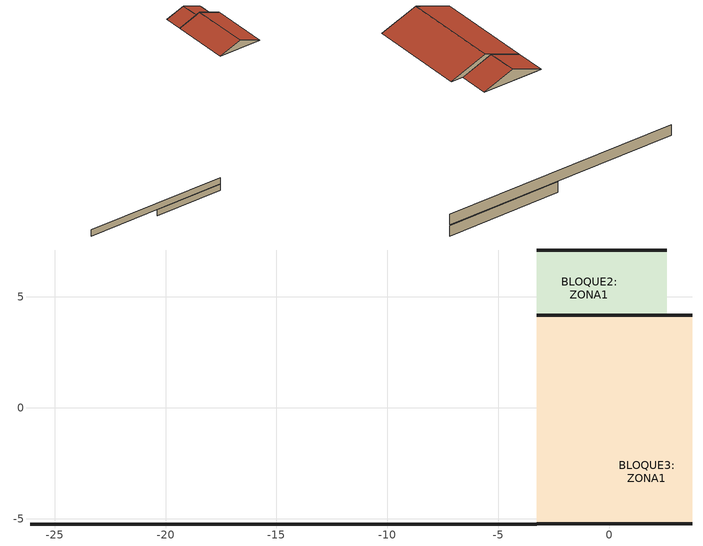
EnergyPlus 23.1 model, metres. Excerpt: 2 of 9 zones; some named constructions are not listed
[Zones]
BLOQUE3:ZONA1
 floor outside (Combined external floor - Uninsulated - Lightweight): -3.26,4.16 -2.81,4.16 -2.81,-4.94 -3.26,-4.94 z2.3; -3.26,-4.94 3.29,-4.94 3.29,-5.24 -3.26,-5.24 z2.3; 3.29,4.16 3.74,4.16 3.74,-5.24 3.29,-5.24 z2.3
 floor to BLOQUE1:LIVINGXROOM (Combined semi-exposed roof - Uninsulated - Lightweight_Rev): 0.08,2.31 -2.81,2.31 -2.81,4.16 0.08,4.16 z2.3; 0.99,-0.84 0.08,-0.84 0.08,4.16 0.99,4.16 z2.3
 floor to BLOQUE1:BEDROOM1 (Combined semi-exposed roof - Uninsulated - Lightweight_Rev): 0.08,0.56 -2.81,0.56 -2.81,2.31 0.08,2.31 z2.3
 floor to BLOQUE1:MASTERBEDROOM (Combined semi-exposed roof - Uninsulated - Lightweight_Rev): 0.08,-0.84 -0.71,-0.84 -0.71,0.56 0.08,0.56 z2.3; 0.08,-4.94 -2.81,-4.94 -2.81,-0.84 0.08,-0.84 z2.3
 floor to BLOQUE1:BATHROOM1 (Combined semi-exposed roof - Uninsulated - Lightweight_Rev): -0.71,-0.84 -2.81,-0.84 -2.81,0.56 -0.71,0.56 z2.3
 floor to BLOQUE1:BEDROOM2 (Combined semi-exposed roof - Uninsulated - Lightweight_Rev): 3.29,-4.94 0.08,-4.94 0.08,-0.84 3.29,-0.84 z2.3
 floor to BLOQUE1:KITCHEN (Combined semi-exposed roof - Uninsulated - Lightweight_Rev): 3.29,0.56 0.99,0.56 0.99,4.16 3.29,4.16 z2.3
 floor to BLOQUE1:BATHROOM2 (Combined semi-exposed roof - Uninsulated - Lightweight_Rev): 3.29,-0.84 0.99,-0.84 0.99,0.56 3.29,0.56 z2.3
 wall outside (Wall - Uninsulated - Lightweight): -3.26,-5.24,2.3 3.74,-5.24,2.3 0.24,-5.24,3.6; 3.74,4.16,2.3 2.59,4.16,2.3 -0.32,4.16,3.39 0.24,4.16,3.6
 wall outside (LinearBridgingConstruction): -3.26,-5.24 -26.1,-5.24 z-18.8:-17.8
 wall to BLOQUE2:ZONA1 (Lightweight 2 x 25mm gypsum plasterboard with 100mm cavity): 2.59,4.16,2.3 -3.26,4.16,2.3 -0.32,4.16,3.39
 roof outside (Pitched roof - Uninsulated - Lightweight): 3.74,-5.24,2.3 3.74,4.16,2.3 0.24,4.16,3.6 0.24,-5.24,3.6; -3.26,4.16,2.3 -3.26,-5.24,2.3 0.24,-5.24,3.6 0.24,4.16,3.6
BLOQUE2:ZONA1
 floor outside (Combined external floor - Uninsulated - Lightweight): 0.99,6.61 2.59,6.61 2.59,4.16 0.99,4.16 z2.3; -2.81,7.11 2.59,7.11 2.59,6.61 -2.81,6.61 z2.3; -3.26,7.11 -2.81,7.11 -2.81,4.16 -3.26,4.16 z2.3
 floor to BLOQUE1:LIVINGXROOM (Combined semi-exposed roof - Uninsulated - Lightweight_Rev): 0.99,4.16 -2.81,4.16 -2.81,6.61 0.99,6.61 z2.3
 wall outside (Wall - Uninsulated - Lightweight): -3.26,4.16,2.3 -0.32,4.16,3.39 -0.33,4.16,3.4; 2.59,7.11,2.3 -3.26,7.11,2.3 -0.33,7.11,3.4
 wall outside (LinearBridgingConstruction): -3.26,-5.24 -14.4,-5.24 z-19.9:-18.9
 roof outside (Pitched roof - Uninsulated - Lightweight): -3.26,7.11,2.3 -3.26,4.16,2.3 -0.33,4.16,3.4 -0.33,7.11,3.4; 2.59,4.16,2.3 2.59,7.11,2.3 -0.33,7.11,3.4 -0.33,4.16,3.4
[ENERGYMANAGEMENTSYSTEM:PROGRAM]
CountHours_BLOQUE1_BATHROOM2: if (ComfStand == 1) || (ComfStand == 10); if (RMOT >= AHSTall) && (RMOT <= ACSTaul); if (BLOQUE1_BATHROOM2_OpT <= ACSTnoTol); if (BLOQUE1_BATHROOM2_OpT >= AHSTnoTol); set ComfHours_BLOQUE1_BATHROOM2 = 1*ZoneTimeStep; set DiscomfAppHotHours_BLOQUE1_BATHROOM2 = 0; set DiscomfAppColdHours_BLOQUE1_BATHROOM2 = 0; set DiscomfNonAppHotHours_BLOQUE1_BATHROOM2 = 0; set DiscomfNonAppColdHours_BLOQUE1_BATHROOM2 = 0; endif; elseif (BLOQUE1_BATHROOM2_OpT > ACSTnoTol); set ComfHours_BLOQUE1_BATHROOM2 = 0; set DiscomfAppHotHours_BLOQUE1_BATHROOM2 = 1*ZoneTimeStep; set DiscomfAppColdHours_BLOQUE1_BATHROOM2 = 0; set DiscomfNonAppHotHours_BLOQUE1_BATHROOM2 = 0; set DiscomfNonAppColdHours_BLOQUE1_BATHROOM2 = 0; elseif (BLOQUE1_BATHROOM2_OpT < AHSTnoTol); set ComfHours_BLOQUE1_BATHROOM2 = 0; set DiscomfAppHotHours_BLOQUE1_BATHROOM2 = 0; set DiscomfAppColdHours_BLOQUE1_BATHROOM2 = 1*ZoneTimeStep; set DiscomfNonAppHotHours_BLOQUE1_BATHROOM2 = 0; set DiscomfNonAppColdHours_BLOQUE1_BATHROOM2 = 0; endif; elseif (RMOT > ACSTaul); set ComfHours_BLOQUE1_BATHROOM2 = 0; set DiscomfAppHotHours_BLOQUE1_BATHROOM2 = 0; set DiscomfAppColdHours_BLOQUE1_BATHROOM2 = 0; set DiscomfNonAppHotHours_BLOQUE1_BATHROOM2 = 1*ZoneTimeStep; set DiscomfNonAppColdHours_BLOQUE1_BATHROOM2 = 0; elseif (RMOT < AHSTall); set ComfHours_BLOQUE1_BATHROOM2 = 0; set DiscomfAppHotHours_BLOQUE1_BATHROOM2 = 0; set DiscomfAppColdHours_BLOQUE1_BATHROOM2 = 0; set DiscomfNonAppHotHours_BLOQUE1_BATHROOM2 = 0; set DiscomfNonAppColdHours_BLOQUE1_BATHROOM2 = 1*ZoneTimeStep; endif; else; if (PMOT >= AHSTall) && (PMOT <= ACSTaul); if (BLOQUE1_BATHROOM2_OpT <= ACSTnoTol); if (BLOQUE1_BATHROOM2_OpT >= AHSTnoTol); set ComfHours_BLOQUE1_BATHROOM2 = 1*ZoneTimeStep; set DiscomfAppHotHours_BLOQUE1_BATHROOM2 = 0; set DiscomfAppColdHours_BLOQUE1_BATHROOM2 = 0; set DiscomfNonAppHotHours_BLOQUE1_BATHROOM2 = 0; set DiscomfNonAppColdHours_BLOQUE1_BATHROOM2 = 0; endif; elseif (BLOQUE1_BATHROOM2_OpT > ACSTnoTol); set ComfHours_BLOQUE1_BATHROOM2 = 0; set DiscomfAppHotHours_BLOQUE1_BATHROOM2 = 1*ZoneTimeStep; set DiscomfAppColdHours_BLOQUE1_BATHROOM2 = 0; set DiscomfNonAppHotHours_BLOQUE1_BATHROOM2 = 0; set DiscomfNonAppColdHours_BLOQUE1_BATHROOM2 = 0; elseif (BLOQUE1_BATHROOM2_OpT < AHSTnoTol); set ComfHours_BLOQUE1_BATHROOM2 = 0; set DiscomfAppHotHours_BLOQUE1_BATHROOM2 = 0; set DiscomfAppColdHours_BLOQUE1_BATHROOM2 = 1*ZoneTimeStep; set DiscomfNonAppHotHours_BLOQUE1_BATHROOM2 = 0; set DiscomfNonAppColdHours_BLOQUE1_BATHROOM2 = 0; endif; elseif (PMOT > ACSTaul); set ComfHours_BLOQUE1_BATHROOM2 = 0; set DiscomfAppHotHours_BLOQUE1_BATHROOM2 = 0; set DiscomfAppColdHours_BLOQUE1_BATHROOM2 = 0; set DiscomfNonAppHotHours_BLOQUE1_BATHROOM2 = 1*ZoneTimeStep; set DiscomfNonAppColdHours_BLOQUE1_BATHROOM2 = 0; elseif (PMOT < AHSTall); set ComfHours_BLOQUE1_BATHROOM2 = 0; set DiscomfAppHotHours_BLOQUE1_BATHROOM2 = 0; set DiscomfAppColdHours_BLOQUE1_BATHROOM2 = 0; set DiscomfNonAppHotHours_BLOQUE1_BATHROOM2 = 0; set DiscomfNonAppColdHours_BLOQUE1_BATHROOM2 = 1*ZoneTimeStep; endif; endif
ApplyCAT: set CATcoolOffset = 2; set CATheatOffset = 2; if (ComfStand == 1 ); if (CAT == 1); set ACSToffset = 2+CATcoolOffset; set AHSToffset = -3+CATheatOffset; elseif (CAT == 2); set ACSToffset = 3+CATcoolOffset; set AHSToffset = -4+CATheatOffset; elseif (CAT == 3); set ACSToffset = 4+CATcoolOffset; set AHSToffset = -5+CATheatOffset; endif; elseif ComfStand == 2 || ComfStand == 3 || ComfStand == 11; if (CAT == 90); set ACSToffset = 2.5+CATcoolOffset; set AHSToffset = -2.5+CATheatOffset; elseif (CAT == 80); set ACSToffset = 3.5+CATcoolOffset; set AHSToffset = -3.5+CATheatOffset; endif; elseif (ComfStand == 4 ) || (ComfStand == 5) || (ComfStand == 6); set ACSToffset = 0+CATcoolOffset; set AHSToffset = 0+CATheatOffset; elseif (ComfStand == 7); if (CAT == 90); set ACSToffset = 2.4+CATcoolOffset; set AHSToffset = -2.4+CATheatOffset; elseif (CAT == 85); set ACSToffset = 3.3+CATcoolOffset; set AHSToffset = -3.3+CATheatOffset; elseif (CAT == 80); set ACSToffset = 4.1+CATcoolOffset; set AHSToffset = -4.1+CATheatOffset; endif; elseif (ComfStand == 8); if (CAT == 90); set ACSToffset = 3.5+CATcoolOffset; set AHSToffset = -3.5+CATheatOffset; elseif (CAT == 85); set ACSToffset = 4.8+CATcoolOffset; set AHSToffset = -4.8+CATheatOffset; elseif (CAT == 80); set ACSToffset = 5.9+CATcoolOffset; set AHSToffset = -5.9+CATheatOffset; endif; elseif ComfStand == 9 || ComfStand == 10; if (CAT == 90); set ACSToffset = 2.15+CATcoolOffset; set AHSToffset = -2.15+CATheatOffset; elseif (CAT == 80); set ACSToffset = 3.6+CATcoolOffset; set AHSToffset = -3.6+CATheatOffset; endif; elseif ComfStand == 12; if (CAT == 90); set ACSToffset = 1.7+CATcoolOffset; set AHSToffset = -1.7+CATheatOffset; elseif (CAT == 80); set ACSToffset = 2.89+CATcoolOffset; set AHSToffset = -2.89+CATheatOffset; endif; elseif ComfStand == 13; if (CAT == 90); set ACSToffset = 3.45+CATcoolOffset; set AHSToffset = -3.45+CATheatOffset; elseif (CAT == 80); set ACSToffset = 4.55+CATcoolOffset; set AHSToffset = -4.55+CATheatOffset; endif; elseif ComfStand == 14; if (CAT == 90); set ACSToffset = 3.5+CATcoolOffset; set AHSToffset = -3.5+CATheatOffset; elseif (CAT == 80); set ACSToffset = 4.5+CATcoolOffset; set AHSToffset = -4.5+CATheatOffset; endif; elseif ComfStand == 15; if (CAT == 90); set ACSToffset = 2.8+CATcoolOffset; set AHSToffset = -2.8+CATheatOffset; elseif (CAT == 80); set ACSToffset = 3.8+CATcoolOffset; set AHSToffset = -3.8+CATheatOffset; endif; elseif ComfStand == 16; if (CAT == 90); set ACSToffset = 1.1+CATcoolOffset; set AHSToffset = -1.1+CATheatOffset; elseif (CAT == 80); set ACSToffset = 2.1+CATcoolOffset; set AHSToffset = -2.1+CATheatOffset; endif; elseif (ComfStand == 17) || (ComfStand == 18); if CAT == 90; if (DayOfYear <= 121) || (DayOfYear > 295); set ACSToffset = 2+CATcoolOffset; set AHSToffset = -2+CATheatOffset; else; set ACSToffset = 2+CATcoolOffset; set AHSToffset = -2+CATheatOffset; endif; elseif CAT == 80; if (DayOfYear <= 121) || (DayOfYear > 295); set ACSToffset = 3+CATcoolOffset; set AHSToffset = -3+CATheatOffset; else; set ACSToffset = 3+CATcoolOffset; set AHSToffset = -3+CATheatOffset; endif; endif; elseif ComfStand == 19; if CAT == 90; if (DayOfYear <= 121) || (DayOfYear > 295); set ACSToffset = 2+CATcoolOffset; set AHSToffset = -2+CATheatOffset; else; set ACSToffset = 1+CATcoolOffset; set AHSToffset = -1+CATheatOffset; endif; elseif CAT == 80; if (DayOfYear <= 121) || (DayOfYear > 295); set ACSToffset = 3+CATcoolOffset; set AHSToffset = -3+CATheatOffset; else; set ACSToffset = 2+CATcoolOffset; set AHSToffset = -2+CATheatOffset; endif; endif; elseif ComfStand == 20; if CAT == 90; if (DayOfYear <= 121) || (DayOfYear > 295); set ACSToffset = 2+CATcoolOffset; set AHSToffset = -2+CATheatOffset; else; set ACSToffset = 5+CATcoolOffset; set AHSToffset = -5+CATheatOffset; endif; elseif CAT == 80; if (DayOfYear <= 121) || (DayOfYear > 295); set ACSToffset = 3+CATcoolOffset; set AHSToffset = -3+CATheatOffset; else; set ACSToffset = 6+CATcoolOffset; set AHSToffset = -6+CATheatOffset; endif; endif; elseif ComfStand == 21; if (CAT == 90); set ACSToffset = 2.5+CATcoolOffset; set AHSToffset = -2.5+CATheatOffset; elseif (CAT == 80); set ACSToffset = 4+CATcoolOffset; set AHSToffset = -4+CATheatOffset; endif; endif
CountHoursNoApp_BLOQUE1_LIVINGXROOM: if (BLOQUE1_LIVINGXROOM_OpT <= ACSTnoTol); if (BLOQUE1_LIVINGXROOM_OpT >= AHSTnoTol); set ComfHoursNoApp_BLOQUE1_LIVINGXROOM = 1*ZoneTimeStep; if Occ_count_BLOQUE1_LIVINGXROOM; set OccComfHoursNoApp_BLOQUE1_LIVINGXROOM = 1*ZoneTimeStep; else; set OccComfHoursNoApp_BLOQUE1_LIVINGXROOM = 0; endif; else; set ComfHoursNoApp_BLOQUE1_LIVINGXROOM = 0; endif; else; set ComfHoursNoApp_BLOQUE1_LIVINGXROOM = 0; endif; if Occ_count_BLOQUE1_LIVINGXROOM > 0; set OccHours_BLOQUE1_LIVINGXROOM = 1*ZoneTimeStep; else; set OccHours_BLOQUE1_LIVINGXROOM = 0; endif
SetGeoVarBLOQUE1_LIVINGXROOM: set ZoneFloorArea_BLOQUE1_LIVINGXROOM = ZFA_BLOQUE1_LIVINGXROOM/2; set ZoneAirVolume_BLOQUE1_LIVINGXROOM = ZAV_BLOQUE1_LIVINGXROOM/2
CountHoursNoApp_BLOQUE1_BEDROOM1: if (BLOQUE1_BEDROOM1_OpT <= ACSTnoTol); if (BLOQUE1_BEDROOM1_OpT >= AHSTnoTol); set ComfHoursNoApp_BLOQUE1_BEDROOM1 = 1*ZoneTimeStep; if Occ_count_BLOQUE1_BEDROOM1; set OccComfHoursNoApp_BLOQUE1_BEDROOM1 = 1*ZoneTimeStep; else; set OccComfHoursNoApp_BLOQUE1_BEDROOM1 = 0; endif; else; set ComfHoursNoApp_BLOQUE1_BEDROOM1 = 0; endif; else; set ComfHoursNoApp_BLOQUE1_BEDROOM1 = 0; endif; if Occ_count_BLOQUE1_BEDROOM1 > 0; set OccHours_BLOQUE1_BEDROOM1 = 1*ZoneTimeStep; else; set OccHours_BLOQUE1_BEDROOM1 = 0; endif
SetGeoVarBLOQUE1_BEDROOM1: set ZoneFloorArea_BLOQUE1_BEDROOM1 = ZFA_BLOQUE1_BEDROOM1/2; set ZoneAirVolume_BLOQUE1_BEDROOM1 = ZAV_BLOQUE1_BEDROOM1/2
CountHoursNoApp_BLOQUE1_MASTERBEDROOM: if (BLOQUE1_MASTERBEDROOM_OpT <= ACSTnoTol); if (BLOQUE1_MASTERBEDROOM_OpT >= AHSTnoTol); set ComfHoursNoApp_BLOQUE1_MASTERBEDROOM = 1*ZoneTimeStep; if Occ_count_BLOQUE1_MASTERBEDROOM; set OccComfHoursNoApp_BLOQUE1_MASTERBEDROOM = 1*ZoneTimeStep; else; set OccComfHoursNoApp_BLOQUE1_MASTERBEDROOM = 0; endif; else; set ComfHoursNoApp_BLOQUE1_MASTERBEDROOM = 0; endif; else; set ComfHoursNoApp_BLOQUE1_MASTERBEDROOM = 0; endif; if Occ_count_BLOQUE1_MASTERBEDROOM > 0; set OccHours_BLOQUE1_MASTERBEDROOM = 1*ZoneTimeStep; else; set OccHours_BLOQUE1_MASTERBEDROOM = 0; endif
SetGeoVarBLOQUE1_MASTERBEDROOM: set ZoneFloorArea_BLOQUE1_MASTERBEDROOM = ZFA_BLOQUE1_MASTERBEDROOM/2; set ZoneAirVolume_BLOQUE1_MASTERBEDROOM = ZAV_BLOQUE1_MASTERBEDROOM/2
CountHoursNoApp_BLOQUE1_BATHROOM1: if (BLOQUE1_BATHROOM1_OpT <= ACSTnoTol); if (BLOQUE1_BATHROOM1_OpT >= AHSTnoTol); set ComfHoursNoApp_BLOQUE1_BATHROOM1 = 1*ZoneTimeStep; if Occ_count_BLOQUE1_BATHROOM1; set OccComfHoursNoApp_BLOQUE1_BATHROOM1 = 1*ZoneTimeStep; else; set OccComfHoursNoApp_BLOQUE1_BATHROOM1 = 0; endif; else; set ComfHoursNoApp_BLOQUE1_BATHROOM1 = 0; endif; else; set ComfHoursNoApp_BLOQUE1_BATHROOM1 = 0; endif; if Occ_count_BLOQUE1_BATHROOM1 > 0; set OccHours_BLOQUE1_BATHROOM1 = 1*ZoneTimeStep; else; set OccHours_BLOQUE1_BATHROOM1 = 0; endif
SetGeoVarBLOQUE1_BATHROOM1: set ZoneFloorArea_BLOQUE1_BATHROOM1 = ZFA_BLOQUE1_BATHROOM1/2; set ZoneAirVolume_BLOQUE1_BATHROOM1 = ZAV_BLOQUE1_BATHROOM1/2
CountHoursNoApp_BLOQUE1_BEDROOM2: if (BLOQUE1_BEDROOM2_OpT <= ACSTnoTol); if (BLOQUE1_BEDROOM2_OpT >= AHSTnoTol); set ComfHoursNoApp_BLOQUE1_BEDROOM2 = 1*ZoneTimeStep; if Occ_count_BLOQUE1_BEDROOM2; set OccComfHoursNoApp_BLOQUE1_BEDROOM2 = 1*ZoneTimeStep; else; set OccComfHoursNoApp_BLOQUE1_BEDROOM2 = 0; endif; else; set ComfHoursNoApp_BLOQUE1_BEDROOM2 = 0; endif; else; set ComfHoursNoApp_BLOQUE1_BEDROOM2 = 0; endif; if Occ_count_BLOQUE1_BEDROOM2 > 0; set OccHours_BLOQUE1_BEDROOM2 = 1*ZoneTimeStep; else; set OccHours_BLOQUE1_BEDROOM2 = 0; endif
SetGeoVarBLOQUE1_BEDROOM2: set ZoneFloorArea_BLOQUE1_BEDROOM2 = ZFA_BLOQUE1_BEDROOM2/2; set ZoneAirVolume_BLOQUE1_BEDROOM2 = ZAV_BLOQUE1_BEDROOM2/2
CountHoursNoApp_BLOQUE1_KITCHEN: if (BLOQUE1_KITCHEN_OpT <= ACSTnoTol); if (BLOQUE1_KITCHEN_OpT >= AHSTnoTol); set ComfHoursNoApp_BLOQUE1_KITCHEN = 1*ZoneTimeStep; if Occ_count_BLOQUE1_KITCHEN; set OccComfHoursNoApp_BLOQUE1_KITCHEN = 1*ZoneTimeStep; else; set OccComfHoursNoApp_BLOQUE1_KITCHEN = 0; endif; else; set ComfHoursNoApp_BLOQUE1_KITCHEN = 0; endif; else; set ComfHoursNoApp_BLOQUE1_KITCHEN = 0; endif; if Occ_count_BLOQUE1_KITCHEN > 0; set OccHours_BLOQUE1_KITCHEN = 1*ZoneTimeStep; else; set OccHours_BLOQUE1_KITCHEN = 0; endif
SetGeoVarBLOQUE1_KITCHEN: set ZoneFloorArea_BLOQUE1_KITCHEN = ZFA_BLOQUE1_KITCHEN/2; set ZoneAirVolume_BLOQUE1_KITCHEN = ZAV_BLOQUE1_KITCHEN/2
CountHoursNoApp_BLOQUE1_BATHROOM2: if (BLOQUE1_BATHROOM2_OpT <= ACSTnoTol); if (BLOQUE1_BATHROOM2_OpT >= AHSTnoTol); set ComfHoursNoApp_BLOQUE1_BATHROOM2 = 1*ZoneTimeStep; if Occ_count_BLOQUE1_BATHROOM2; set OccComfHoursNoApp_BLOQUE1_BATHROOM2 = 1*ZoneTimeStep; else; set OccComfHoursNoApp_BLOQUE1_BATHROOM2 = 0; endif; else; set ComfHoursNoApp_BLOQUE1_BATHROOM2 = 0; endif; else; set ComfHoursNoApp_BLOQUE1_BATHROOM2 = 0; endif; if Occ_count_BLOQUE1_BATHROOM2 > 0; set OccHours_BLOQUE1_BATHROOM2 = 1*ZoneTimeStep; else; set OccHours_BLOQUE1_BATHROOM2 = 0; endif
SetGeoVarBLOQUE1_BATHROOM2: set ZoneFloorArea_BLOQUE1_BATHROOM2 = ZFA_BLOQUE1_BATHROOM2/2; set ZoneAirVolume_BLOQUE1_BATHROOM2 = ZAV_BLOQUE1_BATHROOM2/2
SetInputData: set ComfStand = 21; set CAT = 80; set ComfMod = 3; set HVACmode = 2; set VentCtrl = 0; set VSToffset = 0.0; set MinOToffset = 50.0; set MaxWindSpeed = 50.0; set ACSTtol = -0.1; set AHSTtol = 0.1; set CoolSeasonStart = 121; set CoolSeasonEnd = 274
SetVOFinputData: set MaxTempDiffVOF = 7.5; set MinTempDiffVOF = 0; set MultiplierVOF = 0.25
SetVST: set MinOutTemp = roundedAHST - MinOToffset; if (VentCtrl == 0) || (VentCtrl==2); if ComfStand == 0; if (CurrentTime < 7); set VST = (roundedACST+roundedAHST)/2+VSToffset; elseif (CurrentTime < 15); set VST = 22.5+VSToffset; elseif (CurrentTime < 23); set VST = (roundedACST+roundedAHST)/2+VSToffset; elseif (CurrentTime < 24); set VST = (roundedACST+roundedAHST)/2+VSToffset; endif; elseif ComfStand == 1 || ComfStand == 10; if (RMOT >= AHSTall) && (RMOT <= ACSTaul); set VST = ComfTemp+VSToffset; else; set VST = (roundedACST+roundedAHST)/2+VSToffset; endif; elseif ComfStand == 4 || ComfStand == 5 || ComfStand == 6; if (PMOT >= AHSTall) && (PMOT <= ACSTaul); set VST = (roundedACST+roundedAHST)/2+VSToffset; else; set VST = 0; endif; else; if (PMOT >= AHSTall) && (PMOT <= ACSTaul); set VST = ComfTemp+VSToffset; else; set VST = (roundedACST+roundedAHST)/2+VSToffset; endif; endif; elseif (VentCtrl == 1) || (VentCtrl==3); set VST = roundedAHST+VSToffset; endif
ApplyAST_BLOQUE1_LIVINGXROOM: if BLOQUE1_LIVINGXROOM_CoolCoil==0; if BLOQUE1_LIVINGXROOM_HeatCoil==0; set NoH_NoC_reqs = 1; else; set NoH_NoC_reqs = 0; endif; else; set NoH_NoC_reqs = 0; endif; if BLOQUE1_LIVINGXROOM_OpT<roundedACST; if BLOQUE1_LIVINGXROOM_WindSpeed <= MaxWindSpeed; if BLOQUE1_LIVINGXROOM_OutT>MinOutTemp; if BLOQUE1_LIVINGXROOM_OutT < BLOQUE1_LIVINGXROOM_OpT; set meets_base_reqs = 1; else; set meets_base_reqs = 0; endif; else; set meets_base_reqs = 0; endif; else; set meets_base_reqs = 0; endif; else; set meets_base_reqs = 0; endif; if (NoH_NoC_reqs == 1) && (meets_base_reqs == 1); if BLOQUE1_LIVINGXROOM_OpT>VST; set Ventilates_HVACmode2_BLOQUE1_LIVINGXROOM = 1; else; set Ventilates_HVACmode2_BLOQUE1_LIVINGXROOM = 0; endif; else; set Ventilates_HVACmode2_BLOQUE1_LIVINGXROOM = 0; endif; if VentCtrl == 0; if BLOQUE1_LIVINGXROOM_OutT < BLOQUE1_LIVINGXROOM_OpT; if BLOQUE1_LIVINGXROOM_OutT>MinOutTemp; if BLOQUE1_LIVINGXROOM_OpT > VST; if BLOQUE1_LIVINGXROOM_WindSpeed <= MaxWindSpeed; set Ventilates_HVACmode1_BLOQUE1_LIVINGXROOM = 1; else; set Ventilates_HVACmode1_BLOQUE1_LIVINGXROOM = 0; endif; else; set Ventilates_HVACmode1_BLOQUE1_LIVINGXROOM = 0; endif; else; set Ventilates_HVACmode1_BLOQUE1_LIVINGXROOM = 0; endif; else; set Ventilates_HVACmode1_BLOQUE1_LIVINGXROOM = 0; endif; elseif VentCtrl == 1; if BLOQUE1_LIVINGXROOM_OutT<BLOQUE1_LIVINGXROOM_OpT; if BLOQUE1_LIVINGXROOM_OutT>MinOutTemp; if BLOQUE1_LIVINGXROOM_OpT > ACSTnoTol; if BLOQUE1_LIVINGXROOM_WindSpeed <= MaxWindSpeed; set Ventilates_HVACmode1_BLOQUE1_LIVINGXROOM = 1; else; set Ventilates_HVACmode1_BLOQUE1_LIVINGXROOM = 0; endif; else; set Ventilates_HVACmode1_BLOQUE1_LIVINGXROOM = 0; endif; else; set Ventilates_HVACmode1_BLOQUE1_LIVINGXROOM = 0; endif; else; set Ventilates_HVACmode1_BLOQUE1_LIVINGXROOM = 0; endif; endif; if HVACmode == 0; if Occ_count_BLOQUE1_LIVINGXROOM == 0; Set ACST_Act_BLOQUE1_LIVINGXROOM = 100; Set AHST_Act_BLOQUE1_LIVINGXROOM = -100; else; set ACST_Act_BLOQUE1_LIVINGXROOM = roundedACST; set AHST_Act_BLOQUE1_LIVINGXROOM = roundedAHST; endif; elseif HVACmode == 1; Set ACST_Act_BLOQUE1_LIVINGXROOM = 100; Set AHST_Act_BLOQUE1_LIVINGXROOM = -100; if Ventilates_HVACmode1_BLOQUE1_LIVINGXROOM == 1 && Occ_count_BLOQUE1_LIVINGXROOM > 0; set VentHours_BLOQUE1_LIVINGXROOM = 1*ZoneTimeStep; else; set VentHours_BLOQUE1_LIVINGXROOM = 0; endif; elseif HVACmode == 2; if Occ_count_BLOQUE1_LIVINGXROOM == 0; Set ACST_Act_BLOQUE1_LIVINGXROOM = 100; Set AHST_Act_BLOQUE1_LIVINGXROOM = -100; set VentHours_BLOQUE1_LIVINGXROOM = 0; else; if Ventilates_HVACmode2_BLOQUE1_LIVINGXROOM == 1; set VentHours_BLOQUE1_LIVINGXROOM = 1*ZoneTimeStep; elseif Ventilates_HVACmode2_BLOQUE1_LIVINGXROOM == 0; set VentHours_BLOQUE1_LIVINGXROOM = 0; set ACST_Act_BLOQUE1_LIVINGXROOM = roundedACST; set AHST_Act_BLOQUE1_LIVINGXROOM = roundedAHST; endif; endif; endif
ApplyAST_BLOQUE1_BEDROOM1: if BLOQUE1_BEDROOM1_CoolCoil==0; if BLOQUE1_BEDROOM1_HeatCoil==0; set NoH_NoC_reqs = 1; else; set NoH_NoC_reqs = 0; endif; else; set NoH_NoC_reqs = 0; endif; if BLOQUE1_BEDROOM1_OpT<roundedACST; if BLOQUE1_BEDROOM1_WindSpeed <= MaxWindSpeed; if BLOQUE1_BEDROOM1_OutT>MinOutTemp; if BLOQUE1_BEDROOM1_OutT < BLOQUE1_BEDROOM1_OpT; set meets_base_reqs = 1; else; set meets_base_reqs = 0; endif; else; set meets_base_reqs = 0; endif; else; set meets_base_reqs = 0; endif; else; set meets_base_reqs = 0; endif; if (NoH_NoC_reqs == 1) && (meets_base_reqs == 1); if BLOQUE1_BEDROOM1_OpT>VST; set Ventilates_HVACmode2_BLOQUE1_BEDROOM1 = 1; else; set Ventilates_HVACmode2_BLOQUE1_BEDROOM1 = 0; endif; else; set Ventilates_HVACmode2_BLOQUE1_BEDROOM1 = 0; endif; if VentCtrl == 0; if BLOQUE1_BEDROOM1_OutT < BLOQUE1_BEDROOM1_OpT; if BLOQUE1_BEDROOM1_OutT>MinOutTemp; if BLOQUE1_BEDROOM1_OpT > VST; if BLOQUE1_BEDROOM1_WindSpeed <= MaxWindSpeed; set Ventilates_HVACmode1_BLOQUE1_BEDROOM1 = 1; else; set Ventilates_HVACmode1_BLOQUE1_BEDROOM1 = 0; endif; else; set Ventilates_HVACmode1_BLOQUE1_BEDROOM1 = 0; endif; else; set Ventilates_HVACmode1_BLOQUE1_BEDROOM1 = 0; endif; else; set Ventilates_HVACmode1_BLOQUE1_BEDROOM1 = 0; endif; elseif VentCtrl == 1; if BLOQUE1_BEDROOM1_OutT<BLOQUE1_BEDROOM1_OpT; if BLOQUE1_BEDROOM1_OutT>MinOutTemp; if BLOQUE1_BEDROOM1_OpT > ACSTnoTol; if BLOQUE1_BEDROOM1_WindSpeed <= MaxWindSpeed; set Ventilates_HVACmode1_BLOQUE1_BEDROOM1 = 1; else; set Ventilates_HVACmode1_BLOQUE1_BEDROOM1 = 0; endif; else; set Ventilates_HVACmode1_BLOQUE1_BEDROOM1 = 0; endif; else; set Ventilates_HVACmode1_BLOQUE1_BEDROOM1 = 0; endif; else; set Ventilates_HVACmode1_BLOQUE1_BEDROOM1 = 0; endif; endif; if HVACmode == 0; if Occ_count_BLOQUE1_BEDROOM1 == 0; Set ACST_Act_BLOQUE1_BEDROOM1 = 100; Set AHST_Act_BLOQUE1_BEDROOM1 = -100; else; set ACST_Act_BLOQUE1_BEDROOM1 = roundedACST; set AHST_Act_BLOQUE1_BEDROOM1 = roundedAHST; endif; elseif HVACmode == 1; Set ACST_Act_BLOQUE1_BEDROOM1 = 100; Set AHST_Act_BLOQUE1_BEDROOM1 = -100; if Ventilates_HVACmode1_BLOQUE1_BEDROOM1 == 1 && Occ_count_BLOQUE1_BEDROOM1 > 0; set VentHours_BLOQUE1_BEDROOM1 = 1*ZoneTimeStep; else; set VentHours_BLOQUE1_BEDROOM1 = 0; endif; elseif HVACmode == 2; if Occ_count_BLOQUE1_BEDROOM1 == 0; Set ACST_Act_BLOQUE1_BEDROOM1 = 100; Set AHST_Act_BLOQUE1_BEDROOM1 = -100; set VentHours_BLOQUE1_BEDROOM1 = 0; else; if Ventilates_HVACmode2_BLOQUE1_BEDROOM1 == 1; set VentHours_BLOQUE1_BEDROOM1 = 1*ZoneTimeStep; elseif Ventilates_HVACmode2_BLOQUE1_BEDROOM1 == 0; set VentHours_BLOQUE1_BEDROOM1 = 0; set ACST_Act_BLOQUE1_BEDROOM1 = roundedACST; set AHST_Act_BLOQUE1_BEDROOM1 = roundedAHST; endif; endif; endif
ApplyAST_BLOQUE1_MASTERBEDROOM: if BLOQUE1_MASTERBEDROOM_CoolCoil==0; if BLOQUE1_MASTERBEDROOM_HeatCoil==0; set NoH_NoC_reqs = 1; else; set NoH_NoC_reqs = 0; endif; else; set NoH_NoC_reqs = 0; endif; if BLOQUE1_MASTERBEDROOM_OpT<roundedACST; if BLOQUE1_MASTERBEDROOM_WindSpeed <= MaxWindSpeed; if BLOQUE1_MASTERBEDROOM_OutT>MinOutTemp; if BLOQUE1_MASTERBEDROOM_OutT < BLOQUE1_MASTERBEDROOM_OpT; set meets_base_reqs = 1; else; set meets_base_reqs = 0; endif; else; set meets_base_reqs = 0; endif; else; set meets_base_reqs = 0; endif; else; set meets_base_reqs = 0; endif; if (NoH_NoC_reqs == 1) && (meets_base_reqs == 1); if BLOQUE1_MASTERBEDROOM_OpT>VST; set Ventilates_HVACmode2_BLOQUE1_MASTERBEDROOM = 1; else; set Ventilates_HVACmode2_BLOQUE1_MASTERBEDROOM = 0; endif; else; set Ventilates_HVACmode2_BLOQUE1_MASTERBEDROOM = 0; endif; if VentCtrl == 0; if BLOQUE1_MASTERBEDROOM_OutT < BLOQUE1_MASTERBEDROOM_OpT; if BLOQUE1_MASTERBEDROOM_OutT>MinOutTemp; if BLOQUE1_MASTERBEDROOM_OpT > VST; if BLOQUE1_MASTERBEDROOM_WindSpeed <= MaxWindSpeed; set Ventilates_HVACmode1_BLOQUE1_MASTERBEDROOM = 1; else; set Ventilates_HVACmode1_BLOQUE1_MASTERBEDROOM = 0; endif; else; set Ventilates_HVACmode1_BLOQUE1_MASTERBEDROOM = 0; endif; else; set Ventilates_HVACmode1_BLOQUE1_MASTERBEDROOM = 0; endif; else; set Ventilates_HVACmode1_BLOQUE1_MASTERBEDROOM = 0; endif; elseif VentCtrl == 1; if BLOQUE1_MASTERBEDROOM_OutT<BLOQUE1_MASTERBEDROOM_OpT; if BLOQUE1_MASTERBEDROOM_OutT>MinOutTemp; if BLOQUE1_MASTERBEDROOM_OpT > ACSTnoTol; if BLOQUE1_MASTERBEDROOM_WindSpeed <= MaxWindSpeed; set Ventilates_HVACmode1_BLOQUE1_MASTERBEDROOM = 1; else; set Ventilates_HVACmode1_BLOQUE1_MASTERBEDROOM = 0; endif; else; set Ventilates_HVACmode1_BLOQUE1_MASTERBEDROOM = 0; endif; else; set Ventilates_HVACmode1_BLOQUE1_MASTERBEDROOM = 0; endif; else; set Ventilates_HVACmode1_BLOQUE1_MASTERBEDROOM = 0; endif; endif; if HVACmode == 0; if Occ_count_BLOQUE1_MASTERBEDROOM == 0; Set ACST_Act_BLOQUE1_MASTERBEDROOM = 100; Set AHST_Act_BLOQUE1_MASTERBEDROOM = -100; else; set ACST_Act_BLOQUE1_MASTERBEDROOM = roundedACST; set AHST_Act_BLOQUE1_MASTERBEDROOM = roundedAHST; endif; elseif HVACmode == 1; Set ACST_Act_BLOQUE1_MASTERBEDROOM = 100; Set AHST_Act_BLOQUE1_MASTERBEDROOM = -100; if Ventilates_HVACmode1_BLOQUE1_MASTERBEDROOM == 1 && Occ_count_BLOQUE1_MASTERBEDROOM > 0; set VentHours_BLOQUE1_MASTERBEDROOM = 1*ZoneTimeStep; else; set VentHours_BLOQUE1_MASTERBEDROOM = 0; endif; elseif HVACmode == 2; if Occ_count_BLOQUE1_MASTERBEDROOM == 0; Set ACST_Act_BLOQUE1_MASTERBEDROOM = 100; Set AHST_Act_BLOQUE1_MASTERBEDROOM = -100; set VentHours_BLOQUE1_MASTERBEDROOM = 0; else; if Ventilates_HVACmode2_BLOQUE1_MASTERBEDROOM == 1; set VentHours_BLOQUE1_MASTERBEDROOM = 1*ZoneTimeStep; elseif Ventilates_HVACmode2_BLOQUE1_MASTERBEDROOM == 0; set VentHours_BLOQUE1_MASTERBEDROOM = 0; set ACST_Act_BLOQUE1_MASTERBEDROOM = roundedACST; set AHST_Act_BLOQUE1_MASTERBEDROOM = roundedAHST; endif; endif; endif
ApplyAST_BLOQUE1_BATHROOM1: if BLOQUE1_BATHROOM1_CoolCoil==0; if BLOQUE1_BATHROOM1_HeatCoil==0; set NoH_NoC_reqs = 1; else; set NoH_NoC_reqs = 0; endif; else; set NoH_NoC_reqs = 0; endif; if BLOQUE1_BATHROOM1_OpT<roundedACST; if BLOQUE1_BATHROOM1_WindSpeed <= MaxWindSpeed; if BLOQUE1_BATHROOM1_OutT>MinOutTemp; if BLOQUE1_BATHROOM1_OutT < BLOQUE1_BATHROOM1_OpT; set meets_base_reqs = 1; else; set meets_base_reqs = 0; endif; else; set meets_base_reqs = 0; endif; else; set meets_base_reqs = 0; endif; else; set meets_base_reqs = 0; endif; if (NoH_NoC_reqs == 1) && (meets_base_reqs == 1); if BLOQUE1_BATHROOM1_OpT>VST; set Ventilates_HVACmode2_BLOQUE1_BATHROOM1 = 1; else; set Ventilates_HVACmode2_BLOQUE1_BATHROOM1 = 0; endif; else; set Ventilates_HVACmode2_BLOQUE1_BATHROOM1 = 0; endif; if VentCtrl == 0; if BLOQUE1_BATHROOM1_OutT < BLOQUE1_BATHROOM1_OpT; if BLOQUE1_BATHROOM1_OutT>MinOutTemp; if BLOQUE1_BATHROOM1_OpT > VST; if BLOQUE1_BATHROOM1_WindSpeed <= MaxWindSpeed; set Ventilates_HVACmode1_BLOQUE1_BATHROOM1 = 1; else; set Ventilates_HVACmode1_BLOQUE1_BATHROOM1 = 0; endif; else; set Ventilates_HVACmode1_BLOQUE1_BATHROOM1 = 0; endif; else; set Ventilates_HVACmode1_BLOQUE1_BATHROOM1 = 0; endif; else; set Ventilates_HVACmode1_BLOQUE1_BATHROOM1 = 0; endif; elseif VentCtrl == 1; if BLOQUE1_BATHROOM1_OutT<BLOQUE1_BATHROOM1_OpT; if BLOQUE1_BATHROOM1_OutT>MinOutTemp; if BLOQUE1_BATHROOM1_OpT > ACSTnoTol; if BLOQUE1_BATHROOM1_WindSpeed <= MaxWindSpeed; set Ventilates_HVACmode1_BLOQUE1_BATHROOM1 = 1; else; set Ventilates_HVACmode1_BLOQUE1_BATHROOM1 = 0; endif; else; set Ventilates_HVACmode1_BLOQUE1_BATHROOM1 = 0; endif; else; set Ventilates_HVACmode1_BLOQUE1_BATHROOM1 = 0; endif; else; set Ventilates_HVACmode1_BLOQUE1_BATHROOM1 = 0; endif; endif; if HVACmode == 0; if Occ_count_BLOQUE1_BATHROOM1 == 0; Set ACST_Act_BLOQUE1_BATHROOM1 = 100; Set AHST_Act_BLOQUE1_BATHROOM1 = -100; else; set ACST_Act_BLOQUE1_BATHROOM1 = roundedACST; set AHST_Act_BLOQUE1_BATHROOM1 = roundedAHST; endif; elseif HVACmode == 1; Set ACST_Act_BLOQUE1_BATHROOM1 = 100; Set AHST_Act_BLOQUE1_BATHROOM1 = -100; if Ventilates_HVACmode1_BLOQUE1_BATHROOM1 == 1 && Occ_count_BLOQUE1_BATHROOM1 > 0; set VentHours_BLOQUE1_BATHROOM1 = 1*ZoneTimeStep; else; set VentHours_BLOQUE1_BATHROOM1 = 0; endif; elseif HVACmode == 2; if Occ_count_BLOQUE1_BATHROOM1 == 0; Set ACST_Act_BLOQUE1_BATHROOM1 = 100; Set AHST_Act_BLOQUE1_BATHROOM1 = -100; set VentHours_BLOQUE1_BATHROOM1 = 0; else; if Ventilates_HVACmode2_BLOQUE1_BATHROOM1 == 1; set VentHours_BLOQUE1_BATHROOM1 = 1*ZoneTimeStep; elseif Ventilates_HVACmode2_BLOQUE1_BATHROOM1 == 0; set VentHours_BLOQUE1_BATHROOM1 = 0; set ACST_Act_BLOQUE1_BATHROOM1 = roundedACST; set AHST_Act_BLOQUE1_BATHROOM1 = roundedAHST; endif; endif; endif
ApplyAST_BLOQUE1_BEDROOM2: if BLOQUE1_BEDROOM2_CoolCoil==0; if BLOQUE1_BEDROOM2_HeatCoil==0; set NoH_NoC_reqs = 1; else; set NoH_NoC_reqs = 0; endif; else; set NoH_NoC_reqs = 0; endif; if BLOQUE1_BEDROOM2_OpT<roundedACST; if BLOQUE1_BEDROOM2_WindSpeed <= MaxWindSpeed; if BLOQUE1_BEDROOM2_OutT>MinOutTemp; if BLOQUE1_BEDROOM2_OutT < BLOQUE1_BEDROOM2_OpT; set meets_base_reqs = 1; else; set meets_base_reqs = 0; endif; else; set meets_base_reqs = 0; endif; else; set meets_base_reqs = 0; endif; else; set meets_base_reqs = 0; endif; if (NoH_NoC_reqs == 1) && (meets_base_reqs == 1); if BLOQUE1_BEDROOM2_OpT>VST; set Ventilates_HVACmode2_BLOQUE1_BEDROOM2 = 1; else; set Ventilates_HVACmode2_BLOQUE1_BEDROOM2 = 0; endif; else; set Ventilates_HVACmode2_BLOQUE1_BEDROOM2 = 0; endif; if VentCtrl == 0; if BLOQUE1_BEDROOM2_OutT < BLOQUE1_BEDROOM2_OpT; if BLOQUE1_BEDROOM2_OutT>MinOutTemp; if BLOQUE1_BEDROOM2_OpT > VST; if BLOQUE1_BEDROOM2_WindSpeed <= MaxWindSpeed; set Ventilates_HVACmode1_BLOQUE1_BEDROOM2 = 1; else; set Ventilates_HVACmode1_BLOQUE1_BEDROOM2 = 0; endif; else; set Ventilates_HVACmode1_BLOQUE1_BEDROOM2 = 0; endif; else; set Ventilates_HVACmode1_BLOQUE1_BEDROOM2 = 0; endif; else; set Ventilates_HVACmode1_BLOQUE1_BEDROOM2 = 0; endif; elseif VentCtrl == 1; if BLOQUE1_BEDROOM2_OutT<BLOQUE1_BEDROOM2_OpT; if BLOQUE1_BEDROOM2_OutT>MinOutTemp; if BLOQUE1_BEDROOM2_OpT > ACSTnoTol; if BLOQUE1_BEDROOM2_WindSpeed <= MaxWindSpeed; set Ventilates_HVACmode1_BLOQUE1_BEDROOM2 = 1; else; set Ventilates_HVACmode1_BLOQUE1_BEDROOM2 = 0; endif; else; set Ventilates_HVACmode1_BLOQUE1_BEDROOM2 = 0; endif; else; set Ventilates_HVACmode1_BLOQUE1_BEDROOM2 = 0; endif; else; set Ventilates_HVACmode1_BLOQUE1_BEDROOM2 = 0; endif; endif; if HVACmode == 0; if Occ_count_BLOQUE1_BEDROOM2 == 0; Set ACST_Act_BLOQUE1_BEDROOM2 = 100; Set AHST_Act_BLOQUE1_BEDROOM2 = -100; else; set ACST_Act_BLOQUE1_BEDROOM2 = roundedACST; set AHST_Act_BLOQUE1_BEDROOM2 = roundedAHST; endif; elseif HVACmode == 1; Set ACST_Act_BLOQUE1_BEDROOM2 = 100; Set AHST_Act_BLOQUE1_BEDROOM2 = -100; if Ventilates_HVACmode1_BLOQUE1_BEDROOM2 == 1 && Occ_count_BLOQUE1_BEDROOM2 > 0; set VentHours_BLOQUE1_BEDROOM2 = 1*ZoneTimeStep; else; set VentHours_BLOQUE1_BEDROOM2 = 0; endif; elseif HVACmode == 2; if Occ_count_BLOQUE1_BEDROOM2 == 0; Set ACST_Act_BLOQUE1_BEDROOM2 = 100; Set AHST_Act_BLOQUE1_BEDROOM2 = -100; set VentHours_BLOQUE1_BEDROOM2 = 0; else; if Ventilates_HVACmode2_BLOQUE1_BEDROOM2 == 1; set VentHours_BLOQUE1_BEDROOM2 = 1*ZoneTimeStep; elseif Ventilates_HVACmode2_BLOQUE1_BEDROOM2 == 0; set VentHours_BLOQUE1_BEDROOM2 = 0; set ACST_Act_BLOQUE1_BEDROOM2 = roundedACST; set AHST_Act_BLOQUE1_BEDROOM2 = roundedAHST; endif; endif; endif
ApplyAST_BLOQUE1_KITCHEN: if BLOQUE1_KITCHEN_CoolCoil==0; if BLOQUE1_KITCHEN_HeatCoil==0; set NoH_NoC_reqs = 1; else; set NoH_NoC_reqs = 0; endif; else; set NoH_NoC_reqs = 0; endif; if BLOQUE1_KITCHEN_OpT<roundedACST; if BLOQUE1_KITCHEN_WindSpeed <= MaxWindSpeed; if BLOQUE1_KITCHEN_OutT>MinOutTemp; if BLOQUE1_KITCHEN_OutT < BLOQUE1_KITCHEN_OpT; set meets_base_reqs = 1; else; set meets_base_reqs = 0; endif; else; set meets_base_reqs = 0; endif; else; set meets_base_reqs = 0; endif; else; set meets_base_reqs = 0; endif; if (NoH_NoC_reqs == 1) && (meets_base_reqs == 1); if BLOQUE1_KITCHEN_OpT>VST; set Ventilates_HVACmode2_BLOQUE1_KITCHEN = 1; else; set Ventilates_HVACmode2_BLOQUE1_KITCHEN = 0; endif; else; set Ventilates_HVACmode2_BLOQUE1_KITCHEN = 0; endif; if VentCtrl == 0; if BLOQUE1_KITCHEN_OutT < BLOQUE1_KITCHEN_OpT; if BLOQUE1_KITCHEN_OutT>MinOutTemp; if BLOQUE1_KITCHEN_OpT > VST; if BLOQUE1_KITCHEN_WindSpeed <= MaxWindSpeed; set Ventilates_HVACmode1_BLOQUE1_KITCHEN = 1; else; set Ventilates_HVACmode1_BLOQUE1_KITCHEN = 0; endif; else; set Ventilates_HVACmode1_BLOQUE1_KITCHEN = 0; endif; else; set Ventilates_HVACmode1_BLOQUE1_KITCHEN = 0; endif; else; set Ventilates_HVACmode1_BLOQUE1_KITCHEN = 0; endif; elseif VentCtrl == 1; if BLOQUE1_KITCHEN_OutT<BLOQUE1_KITCHEN_OpT; if BLOQUE1_KITCHEN_OutT>MinOutTemp; if BLOQUE1_KITCHEN_OpT > ACSTnoTol; if BLOQUE1_KITCHEN_WindSpeed <= MaxWindSpeed; set Ventilates_HVACmode1_BLOQUE1_KITCHEN = 1; else; set Ventilates_HVACmode1_BLOQUE1_KITCHEN = 0; endif; else; set Ventilates_HVACmode1_BLOQUE1_KITCHEN = 0; endif; else; set Ventilates_HVACmode1_BLOQUE1_KITCHEN = 0; endif; else; set Ventilates_HVACmode1_BLOQUE1_KITCHEN = 0; endif; endif; if HVACmode == 0; if Occ_count_BLOQUE1_KITCHEN == 0; Set ACST_Act_BLOQUE1_KITCHEN = 100; Set AHST_Act_BLOQUE1_KITCHEN = -100; else; set ACST_Act_BLOQUE1_KITCHEN = roundedACST; set AHST_Act_BLOQUE1_KITCHEN = roundedAHST; endif; elseif HVACmode == 1; Set ACST_Act_BLOQUE1_KITCHEN = 100; Set AHST_Act_BLOQUE1_KITCHEN = -100; if Ventilates_HVACmode1_BLOQUE1_KITCHEN == 1 && Occ_count_BLOQUE1_KITCHEN > 0; set VentHours_BLOQUE1_KITCHEN = 1*ZoneTimeStep; else; set VentHours_BLOQUE1_KITCHEN = 0; endif; elseif HVACmode == 2; if Occ_count_BLOQUE1_KITCHEN == 0; Set ACST_Act_BLOQUE1_KITCHEN = 100; Set AHST_Act_BLOQUE1_KITCHEN = -100; set VentHours_BLOQUE1_KITCHEN = 0; else; if Ventilates_HVACmode2_BLOQUE1_KITCHEN == 1; set VentHours_BLOQUE1_KITCHEN = 1*ZoneTimeStep; elseif Ventilates_HVACmode2_BLOQUE1_KITCHEN == 0; set VentHours_BLOQUE1_KITCHEN = 0; set ACST_Act_BLOQUE1_KITCHEN = roundedACST; set AHST_Act_BLOQUE1_KITCHEN = roundedAHST; endif; endif; endif
ApplyAST_BLOQUE1_BATHROOM2: if BLOQUE1_BATHROOM2_CoolCoil==0; if BLOQUE1_BATHROOM2_HeatCoil==0; set NoH_NoC_reqs = 1; else; set NoH_NoC_reqs = 0; endif; else; set NoH_NoC_reqs = 0; endif; if BLOQUE1_BATHROOM2_OpT<roundedACST; if BLOQUE1_BATHROOM2_WindSpeed <= MaxWindSpeed; if BLOQUE1_BATHROOM2_OutT>MinOutTemp; if BLOQUE1_BATHROOM2_OutT < BLOQUE1_BATHROOM2_OpT; set meets_base_reqs = 1; else; set meets_base_reqs = 0; endif; else; set meets_base_reqs = 0; endif; else; set meets_base_reqs = 0; endif; else; set meets_base_reqs = 0; endif; if (NoH_NoC_reqs == 1) && (meets_base_reqs == 1); if BLOQUE1_BATHROOM2_OpT>VST; set Ventilates_HVACmode2_BLOQUE1_BATHROOM2 = 1; else; set Ventilates_HVACmode2_BLOQUE1_BATHROOM2 = 0; endif; else; set Ventilates_HVACmode2_BLOQUE1_BATHROOM2 = 0; endif; if VentCtrl == 0; if BLOQUE1_BATHROOM2_OutT < BLOQUE1_BATHROOM2_OpT; if BLOQUE1_BATHROOM2_OutT>MinOutTemp; if BLOQUE1_BATHROOM2_OpT > VST; if BLOQUE1_BATHROOM2_WindSpeed <= MaxWindSpeed; set Ventilates_HVACmode1_BLOQUE1_BATHROOM2 = 1; else; set Ventilates_HVACmode1_BLOQUE1_BATHROOM2 = 0; endif; else; set Ventilates_HVACmode1_BLOQUE1_BATHROOM2 = 0; endif; else; set Ventilates_HVACmode1_BLOQUE1_BATHROOM2 = 0; endif; else; set Ventilates_HVACmode1_BLOQUE1_BATHROOM2 = 0; endif; elseif VentCtrl == 1; if BLOQUE1_BATHROOM2_OutT<BLOQUE1_BATHROOM2_OpT; if BLOQUE1_BATHROOM2_OutT>MinOutTemp; if BLOQUE1_BATHROOM2_OpT > ACSTnoTol; if BLOQUE1_BATHROOM2_WindSpeed <= MaxWindSpeed; set Ventilates_HVACmode1_BLOQUE1_BATHROOM2 = 1; else; set Ventilates_HVACmode1_BLOQUE1_BATHROOM2 = 0; endif; else; set Ventilates_HVACmode1_BLOQUE1_BATHROOM2 = 0; endif; else; set Ventilates_HVACmode1_BLOQUE1_BATHROOM2 = 0; endif; else; set Ventilates_HVACmode1_BLOQUE1_BATHROOM2 = 0; endif; endif; if HVACmode == 0; if Occ_count_BLOQUE1_BATHROOM2 == 0; Set ACST_Act_BLOQUE1_BATHROOM2 = 100; Set AHST_Act_BLOQUE1_BATHROOM2 = -100; else; set ACST_Act_BLOQUE1_BATHROOM2 = roundedACST; set AHST_Act_BLOQUE1_BATHROOM2 = roundedAHST; endif; elseif HVACmode == 1; Set ACST_Act_BLOQUE1_BATHROOM2 = 100; Set AHST_Act_BLOQUE1_BATHROOM2 = -100; if Ventilates_HVACmode1_BLOQUE1_BATHROOM2 == 1 && Occ_count_BLOQUE1_BATHROOM2 > 0; set VentHours_BLOQUE1_BATHROOM2 = 1*ZoneTimeStep; else; set VentHours_BLOQUE1_BATHROOM2 = 0; endif; elseif HVACmode == 2; if Occ_count_BLOQUE1_BATHROOM2 == 0; Set ACST_Act_BLOQUE1_BATHROOM2 = 100; Set AHST_Act_BLOQUE1_BATHROOM2 = -100; set VentHours_BLOQUE1_BATHROOM2 = 0; else; if Ventilates_HVACmode2_BLOQUE1_BATHROOM2 == 1; set VentHours_BLOQUE1_BATHROOM2 = 1*ZoneTimeStep; elseif Ventilates_HVACmode2_BLOQUE1_BATHROOM2 == 0; set VentHours_BLOQUE1_BATHROOM2 = 0; set ACST_Act_BLOQUE1_BATHROOM2 = roundedACST; set AHST_Act_BLOQUE1_BATHROOM2 = roundedAHST; endif; endif; endif
SetMyVOF_BLOQUE1_LIVINGXROOM_Partition_3_0_0_0_0_0_Door: set slope = (1 - MultiplierVOF) / (MinTempDiffVOF - MaxTempDiffVOF); if BLOQUE1_LIVINGXROOM_Partition_3_0_0_0_0_0_Door_OutT > 0; set BLOQUE1_LIVINGXROOM_Partition_3_0_0_0_0_0_Door_TempDiffVOF = BLOQUE1_LIVINGXROOM_Partition_3_0_0_0_0_0_Door_OpT - BLOQUE1_LIVINGXROOM_Partition_3_0_0_0_0_0_Door_OutT; else; set BLOQUE1_LIVINGXROOM_Partition_3_0_0_0_0_0_Door_TempDiffVOF = BLOQUE1_LIVINGXROOM_Partition_3_0_0_0_0_0_Door_OpT + BLOQUE1_LIVINGXROOM_Partition_3_0_0_0_0_0_Door_OutT; endif; if BLOQUE1_LIVINGXROOM_Partition_3_0_0_0_0_0_Door_OutT > BLOQUE1_LIVINGXROOM_Partition_3_0_0_0_0_0_Door_OpT; set BLOQUE1_LIVINGXROOM_Partition_3_0_0_0_0_0_Door_MyVOF = 0; else; if BLOQUE1_LIVINGXROOM_Partition_3_0_0_0_0_0_Door_TempDiffVOF > MaxTempDiffVOF; set BLOQUE1_LIVINGXROOM_Partition_3_0_0_0_0_0_Door_MyVOF = MultiplierVOF; elseif BLOQUE1_LIVINGXROOM_Partition_3_0_0_0_0_0_Door_TempDiffVOF < MinTempDiffVOF; set BLOQUE1_LIVINGXROOM_Partition_3_0_0_0_0_0_Door_MyVOF = 1.0; else; set BLOQUE1_LIVINGXROOM_Partition_3_0_0_0_0_0_Door_MyVOF = slope*BLOQUE1_LIVINGXROOM_Partition_3_0_0_0_0_0_Door_TempDiffVOF - slope*MinTempDiffVOF + 1; endif; endif
SetMyVOF_BLOQUE1_LIVINGXROOM_Partition_5_0_0_0_0_0_Door: set slope = (1 - MultiplierVOF) / (MinTempDiffVOF - MaxTempDiffVOF); if BLOQUE1_LIVINGXROOM_Partition_5_0_0_0_0_0_Door_OutT > 0; set BLOQUE1_LIVINGXROOM_Partition_5_0_0_0_0_0_Door_TempDiffVOF = BLOQUE1_LIVINGXROOM_Partition_5_0_0_0_0_0_Door_OpT - BLOQUE1_LIVINGXROOM_Partition_5_0_0_0_0_0_Door_OutT; else; set BLOQUE1_LIVINGXROOM_Partition_5_0_0_0_0_0_Door_TempDiffVOF = BLOQUE1_LIVINGXROOM_Partition_5_0_0_0_0_0_Door_OpT + BLOQUE1_LIVINGXROOM_Partition_5_0_0_0_0_0_Door_OutT; endif; if BLOQUE1_LIVINGXROOM_Partition_5_0_0_0_0_0_Door_OutT > BLOQUE1_LIVINGXROOM_Partition_5_0_0_0_0_0_Door_OpT; set BLOQUE1_LIVINGXROOM_Partition_5_0_0_0_0_0_Door_MyVOF = 0; else; if BLOQUE1_LIVINGXROOM_Partition_5_0_0_0_0_0_Door_TempDiffVOF > MaxTempDiffVOF; set BLOQUE1_LIVINGXROOM_Partition_5_0_0_0_0_0_Door_MyVOF = MultiplierVOF; elseif BLOQUE1_LIVINGXROOM_Partition_5_0_0_0_0_0_Door_TempDiffVOF < MinTempDiffVOF; set BLOQUE1_LIVINGXROOM_Partition_5_0_0_0_0_0_Door_MyVOF = 1.0; else; set BLOQUE1_LIVINGXROOM_Partition_5_0_0_0_0_0_Door_MyVOF = slope*BLOQUE1_LIVINGXROOM_Partition_5_0_0_0_0_0_Door_TempDiffVOF - slope*MinTempDiffVOF + 1; endif; endif
SetMyVOF_BLOQUE1_LIVINGXROOM_Partition_6_0_0_0_0_0_Door: set slope = (1 - MultiplierVOF) / (MinTempDiffVOF - MaxTempDiffVOF); if BLOQUE1_LIVINGXROOM_Partition_6_0_0_0_0_0_Door_OutT > 0; set BLOQUE1_LIVINGXROOM_Partition_6_0_0_0_0_0_Door_TempDiffVOF = BLOQUE1_LIVINGXROOM_Partition_6_0_0_0_0_0_Door_OpT - BLOQUE1_LIVINGXROOM_Partition_6_0_0_0_0_0_Door_OutT; else; set BLOQUE1_LIVINGXROOM_Partition_6_0_0_0_0_0_Door_TempDiffVOF = BLOQUE1_LIVINGXROOM_Partition_6_0_0_0_0_0_Door_OpT + BLOQUE1_LIVINGXROOM_Partition_6_0_0_0_0_0_Door_OutT; endif; if BLOQUE1_LIVINGXROOM_Partition_6_0_0_0_0_0_Door_OutT > BLOQUE1_LIVINGXROOM_Partition_6_0_0_0_0_0_Door_OpT; set BLOQUE1_LIVINGXROOM_Partition_6_0_0_0_0_0_Door_MyVOF = 0; else; if BLOQUE1_LIVINGXROOM_Partition_6_0_0_0_0_0_Door_TempDiffVOF > MaxTempDiffVOF; set BLOQUE1_LIVINGXROOM_Partition_6_0_0_0_0_0_Door_MyVOF = MultiplierVOF; elseif BLOQUE1_LIVINGXROOM_Partition_6_0_0_0_0_0_Door_TempDiffVOF < MinTempDiffVOF; set BLOQUE1_LIVINGXROOM_Partition_6_0_0_0_0_0_Door_MyVOF = 1.0; else; set BLOQUE1_LIVINGXROOM_Partition_6_0_0_0_0_0_Door_MyVOF = slope*BLOQUE1_LIVINGXROOM_Partition_6_0_0_0_0_0_Door_TempDiffVOF - slope*MinTempDiffVOF + 1; endif; endif
